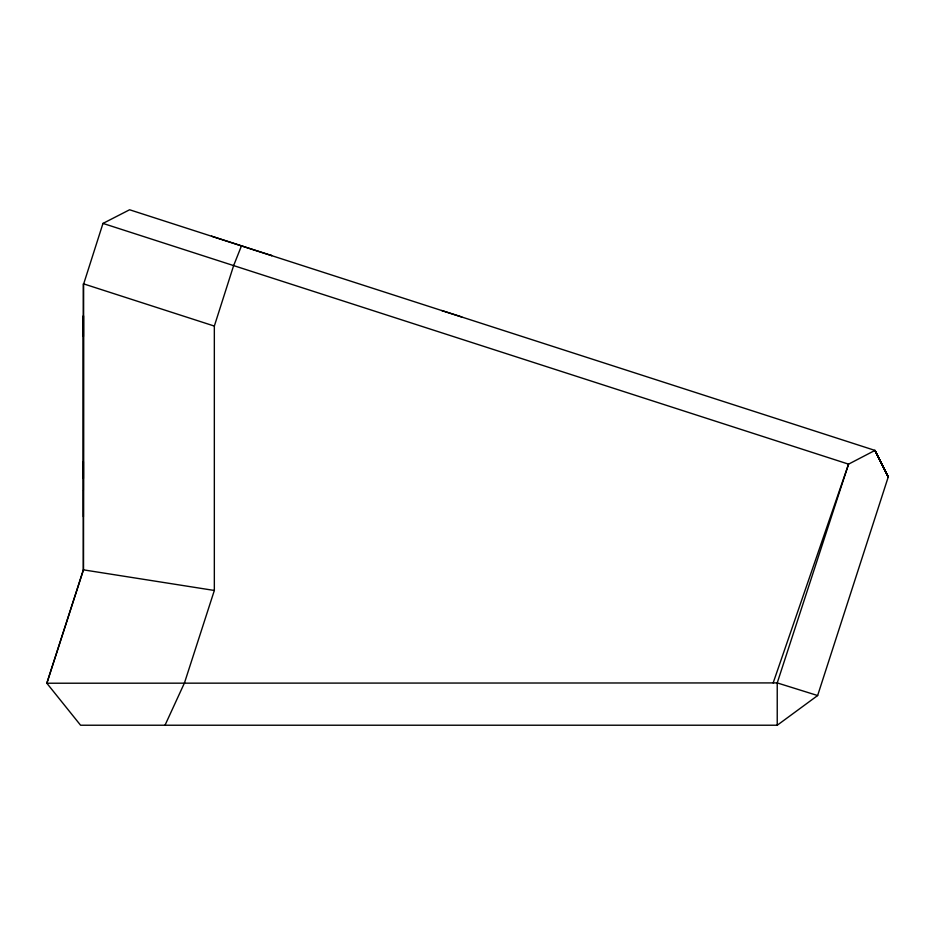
<?xml version="1.0" encoding="UTF-8"?>
<svg xmlns="http://www.w3.org/2000/svg" width="935" height="935" viewBox="0 0 935 935"><rect width="100%" height="100%" fill="white"/><g stroke="black" fill="none" stroke-linecap="round" stroke-linejoin="round"><path stroke-width="1.4" d="M83.589 284.182L102.979 223.407L129.603 209.767L874.938 450.401L888.227 477.002L817.634 695.535L777.23 682.912L46.843 683.228L83.367 569.836L83.46 283.819L214.337 326.07L214.337 590.464L184.476 682.912L165.016 725.233M214.337 326.07L233.645 265.563L241.475 245.858L271.851 255.641L270.928 255.348M773.163 682.912L848.559 464.146L874.926 450.425L888.227 476.967L874.938 450.401L888.25 476.943M83.46 283.819L83.46 569.847L46.843 683.228L80.585 725.233L777.254 725.221L817.646 695.535M83.39 516.716L83.39 490.641M214.337 590.464L83.367 569.836M102.979 223.407L848.559 464.146L777.23 682.912L777.23 725.233M441.682 310.502L461.82 317M211.544 236.158L242.784 246.279M83.425 336.483L83.414 315.703L83.437 490.337M83.39 461.691L83.402 478.521"/></g></svg>
